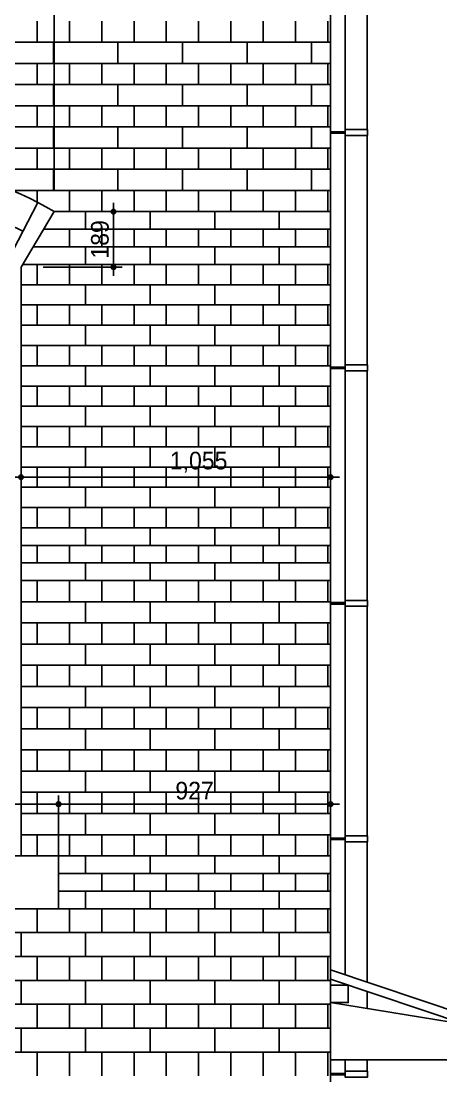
# Model space of a CAD drawing. Extents: x 194806 to 207421, y -159029 to -150119.
# Drawn here: x 201784 to 203214, y -155726 to -152133 of the extents above; entities that cross this region are included whole.
import ezdxf

# ---------------------------------------------------------------- set-up
doc = ezdxf.new("R2010")
doc.units = 0
doc.header["$LTSCALE"] = 50
doc.header["$MEASUREMENT"] = 0
doc.header["$PDMODE"] = 35
doc.header["$PDSIZE"] = -10
doc.layers.get('0').update_dxf_attribs({"linetype": 'CONTINUOUS'})
doc.layers.get('DEFPOINTS').update_dxf_attribs({"linetype": 'CONTINUOUS'})
for name, color, linetype in [('ele-3', 6, 'CONTINUOUS'), ('h', 5, 'CONTINUOUS'), ('HAT', 5, 'CONTINUOUS'), ('HATCH', 5, 'CONTINUOUS'), ('WID', 4, 'CONTINUOUS')]:
    doc.layers.add(name, color=color, linetype=linetype)
doc.styles.add('현창', font='HYWULM_0.TTF')
doc.dimstyles.new('ISO-25', dxfattribs={"dimscale": 20, "dimtxt": 4, "dimasz": 1, "dimexe": 2, "dimexo": 5, "dimtad": 1, "dimlunit": 6, "dimtxsty": '현창', "dimblk": 'DIMDOT', "dimcen": 2.5, "dimadec": 0, "dimazin": 0, "dimtfac": 1, "dimtmove": 0, "dimatfit": 3, "dimldrblk": 'DIMDOT', "dimfxl": 1, "dimarcsym": 0})

# ---------------------------------------------------------------- blocks, each defined once
blk = doc.blocks.new('DIMDOT')
at = {"linetype": 'Continuous'}
blk.add_line((-2, 0), (2, 0), dxfattribs=at)
for radius in [0.5, 0.25]:
    blk.add_circle((0, 0), radius, dxfattribs=at)
blk = doc.blocks.new('*D14')
at = {"color": 0, "lineweight": -2}
for p, q in [((200726.2, -152707.3), (200726.2, -152023.8)), ((201896.2, -152707.3), (201896.2, -152023.8)), ((201881.2, -152053.8), (200741.2, -152053.8))]:
    blk.add_line(p, q, dxfattribs=at)
at = {"layer": 'DEFPOINTS', "color": 0}
for p in [(200726.2, -152053.8), (200726.2, -152782.3), (201896.2, -152782.3)]:
    blk.add_point(p, dxfattribs=at)
at = {"color": 0, "lineweight": -2, "xscale": 15, "yscale": 15, "zscale": 15, "rotation": 180}
blk.add_blockref('DIMDOT', (200726.2, -152053.8), dxfattribs=at)
at = {"color": 0, "lineweight": -2, "xscale": 15, "yscale": 15, "zscale": 15}
blk.add_blockref('DIMDOT', (201896.2, -152053.8), dxfattribs=at)
at = {"color": 0, "insert": (201353.5, -152003), "char_height": 60, "attachment_point": 5, "style": '현창'}
blk.add_mtext('1,170', dxfattribs=at)
blk = doc.blocks.new('*D18')
at = {"color": 0, "lineweight": -2}
for p, q in [((201971.2, -152782.3), (202128.7, -152782.3)), ((202098.7, -152956.3), (202098.7, -152797.3)), ((201858.7, -152971.3), (202128.7, -152971.3))]:
    blk.add_line(p, q, dxfattribs=at)
at = {"layer": 'DEFPOINTS', "color": 0}
for p in [(201896.2, -152782.3), (202098.7, -152782.3), (201783.7, -152971.3)]:
    blk.add_point(p, dxfattribs=at)
at = {"color": 0, "lineweight": -2, "xscale": 15, "yscale": 15, "zscale": 15}
for p, rotation in [((202098.7, -152782.3), 90), ((202098.7, -152971.3), 270)]:
    blk.add_blockref('DIMDOT', p, dxfattribs=dict(at, rotation=rotation))
at = {"color": 0, "insert": (202052.5, -152876.8), "char_height": 60, "attachment_point": 5, "rotation": 90, "style": '현창'}
blk.add_mtext('189', dxfattribs=at)
blk = doc.blocks.new('*D19')
at = {"color": 0, "lineweight": -2}
for p, q in [((200711.2, -155081.3), (200711.2, -154770.3)), ((201911.2, -155081.3), (201911.2, -154770.3)), ((201896.2, -154800.3), (200726.2, -154800.3))]:
    blk.add_line(p, q, dxfattribs=at)
at = {"layer": 'DEFPOINTS', "color": 0}
for p in [(200711.2, -154800.3), (200711.2, -155156.3), (201911.2, -155156.3)]:
    blk.add_point(p, dxfattribs=at)
at = {"color": 0, "lineweight": -2, "xscale": 15, "yscale": 15, "zscale": 15, "rotation": 180}
blk.add_blockref('DIMDOT', (200711.2, -154800.3), dxfattribs=at)
at = {"color": 0, "lineweight": -2, "xscale": 15, "yscale": 15, "zscale": 15}
blk.add_blockref('DIMDOT', (201911.2, -154800.3), dxfattribs=at)
at = {"color": 0, "insert": (201311.2, -154749.5), "char_height": 60, "attachment_point": 5, "style": '현창'}
blk.add_mtext('1,200', dxfattribs=at)
blk = doc.blocks.new('*D31')
at = {"color": 0, "lineweight": -2}
for p, q in [((201896.2, -152707.3), (201896.2, -152023.8)), ((202838.2, -152707.3), (202838.2, -152023.8)), ((202823.2, -152053.8), (201911.2, -152053.8))]:
    blk.add_line(p, q, dxfattribs=at)
at = {"layer": 'DEFPOINTS', "color": 0}
for p in [(201896.2, -152053.8), (201896.2, -152782.3), (202838.2, -152782.3)]:
    blk.add_point(p, dxfattribs=at)
at = {"color": 0, "lineweight": -2, "xscale": 15, "yscale": 15, "zscale": 15, "rotation": 180}
blk.add_blockref('DIMDOT', (201896.2, -152053.8), dxfattribs=at)
at = {"color": 0, "lineweight": -2, "xscale": 15, "yscale": 15, "zscale": 15}
blk.add_blockref('DIMDOT', (202838.2, -152053.8), dxfattribs=at)
at = {"color": 0, "insert": (202366.5, -152008.1), "char_height": 60, "attachment_point": 5, "style": '현창'}
blk.add_mtext('942', dxfattribs=at)
blk = doc.blocks.new('*D32')
at = {"color": 0, "lineweight": -2}
for p, q in [((201783.7, -153783.9), (201783.7, -153656.5)), ((202823.7, -153686.5), (201798.7, -153686.5)), ((202838.7, -153783.9), (202838.7, -153656.5))]:
    blk.add_line(p, q, dxfattribs=at)
at = {"layer": 'DEFPOINTS', "color": 0}
for p in [(201783.7, -153686.5), (201783.7, -153858.9), (202838.7, -153858.9)]:
    blk.add_point(p, dxfattribs=at)
at = {"color": 0, "lineweight": -2, "xscale": 15, "yscale": 15, "zscale": 15, "rotation": 180}
blk.add_blockref('DIMDOT', (201783.7, -153686.5), dxfattribs=at)
at = {"color": 0, "lineweight": -2, "xscale": 15, "yscale": 15, "zscale": 15}
blk.add_blockref('DIMDOT', (202838.7, -153686.5), dxfattribs=at)
at = {"color": 0, "insert": (202388.7, -153635.7), "char_height": 60, "attachment_point": 5, "style": '현창'}
blk.add_mtext('1,055', dxfattribs=at)
blk = doc.blocks.new('*D35')
at = {"color": 0, "lineweight": -2}
for p, q in [((201911.7, -154901.3), (201911.7, -154770.3)), ((202838.7, -154901.3), (202838.7, -154770.3)), ((202823.7, -154800.3), (201926.7, -154800.3))]:
    blk.add_line(p, q, dxfattribs=at)
at = {"layer": 'DEFPOINTS', "color": 0}
for p in [(201911.7, -154800.3), (201911.7, -154976.3), (202838.7, -154976.3)]:
    blk.add_point(p, dxfattribs=at)
at = {"color": 0, "lineweight": -2, "xscale": 15, "yscale": 15, "zscale": 15, "rotation": 180}
blk.add_blockref('DIMDOT', (201911.7, -154800.3), dxfattribs=at)
at = {"color": 0, "lineweight": -2, "xscale": 15, "yscale": 15, "zscale": 15}
blk.add_blockref('DIMDOT', (202838.7, -154800.3), dxfattribs=at)
at = {"color": 0, "insert": (202374.9, -154754.6), "char_height": 60, "attachment_point": 5, "style": '현창'}
blk.add_mtext('927', dxfattribs=at)
blk = doc.blocks.new('*D49')
at = {"color": 0, "lineweight": -2}
for p, q in [((199636.2, -152707.3), (199636.2, -151828)), ((202838.2, -152707.3), (202838.2, -151828)), ((202823.2, -151858), (199651.2, -151858))]:
    blk.add_line(p, q, dxfattribs=at)
at = {"layer": 'DEFPOINTS', "color": 0}
for p in [(199636.2, -151858), (199636.2, -152782.3), (202838.2, -152782.3)]:
    blk.add_point(p, dxfattribs=at)
at = {"color": 0, "lineweight": -2, "xscale": 15, "yscale": 15, "zscale": 15, "rotation": 180}
blk.add_blockref('DIMDOT', (199636.2, -151858), dxfattribs=at)
at = {"color": 0, "lineweight": -2, "xscale": 15, "yscale": 15, "zscale": 15}
blk.add_blockref('DIMDOT', (202838.2, -151858), dxfattribs=at)
at = {"color": 0, "insert": (201367.6, -151807.2), "char_height": 60, "attachment_point": 5, "style": '현창'}
blk.add_mtext('3,202', dxfattribs=at)

msp = doc.modelspace()

# ---------------------------------------------------------------- linework, layer by layer
at = {"layer": 'ele-3'}
for p, q in [((201896.191, -152782.266), (202838.651, -152782.266)), ((202838.651, -152842.266), (201860.471, -152842.266)), ((202838.651, -152902.266), (201824.751, -152902.266)), ((201789.031, -152962.266), (202838.651, -152962.266)), ((202838.651, -153858.881), (201783.651, -153858.881)), ((202838.651, -153918.881), (201783.651, -153918.881)), ((202838.651, -153978.881), (201783.651, -153978.881)), ((202838.651, -154038.881), (201783.651, -154038.881)), ((201911.151, -154976.303), (202838.651, -154976.303)), ((202838.651, -155036.303), (201911.151, -155036.303)), ((202838.651, -155096.303), (201911.151, -155096.303)), ((201911.151, -155156.303), (202838.651, -155156.303))]:
    msp.add_line(p, q, dxfattribs=at)
for points in [[(202003.651, -152842.266), (202003.651, -152782.266)], [(202223.651, -152842.266), (202223.651, -152782.266)], [(202443.651, -152842.266), (202443.651, -152782.266)], [(202663.651, -152842.266), (202663.651, -152782.266)], [(201948.651, -152902.266), (201948.651, -152842.266)], [(202058.651, -152902.266), (202058.651, -152842.266)], [(202168.651, -152902.266), (202168.651, -152842.266)], [(202278.651, -152902.266), (202278.651, -152842.266)], [(202388.651, -152902.266), (202388.651, -152842.266)], [(202498.651, -152902.266), (202498.651, -152842.266)], [(202608.651, -152902.266), (202608.651, -152842.266)], [(202718.651, -152902.266), (202718.651, -152842.266)], [(202828.651, -152902.266), (202828.651, -152842.266)], [(202003.651, -152962.266), (202003.651, -152902.266)], [(202223.651, -152962.266), (202223.651, -152902.266)], [(202443.651, -152962.266), (202443.651, -152902.266)], [(202663.651, -152962.266), (202663.651, -152902.266)], [(202003.651, -153918.881), (202003.651, -153858.881)], [(202223.651, -153918.881), (202223.651, -153858.881)], [(202443.651, -153918.881), (202443.651, -153858.881)], [(202663.651, -153918.881), (202663.651, -153858.881)], [(201838.651, -153978.881), (201838.651, -153918.881)], [(201948.651, -153978.881), (201948.651, -153918.881)], [(202058.651, -153978.881), (202058.651, -153918.881)], [(202168.651, -153978.881), (202168.651, -153918.881)], [(202278.651, -153978.881), (202278.651, -153918.881)], [(202388.651, -153978.881), (202388.651, -153918.881)], [(202498.651, -153978.881), (202498.651, -153918.881)], [(202608.651, -153978.881), (202608.651, -153918.881)], [(202718.651, -153978.881), (202718.651, -153918.881)], [(202828.651, -153978.881), (202828.651, -153918.881)], [(202003.651, -154038.881), (202003.651, -153978.881)], [(202223.651, -154038.881), (202223.651, -153978.881)], [(202443.651, -154038.881), (202443.651, -153978.881)], [(202663.651, -154038.881), (202663.651, -153978.881)], [(202003.651, -155036.303), (202003.651, -154976.303)], [(202223.651, -155036.303), (202223.651, -154976.303)], [(202443.651, -155036.303), (202443.651, -154976.303)], [(202663.651, -155036.303), (202663.651, -154976.303)], [(202058.651, -155096.303), (202058.651, -155036.303)], [(202168.651, -155096.303), (202168.651, -155036.303)], [(202278.651, -155096.303), (202278.651, -155036.303)], [(202388.651, -155096.303), (202388.651, -155036.303)], [(202498.651, -155096.303), (202498.651, -155036.303)], [(202608.651, -155096.303), (202608.651, -155036.303)], [(202718.651, -155096.303), (202718.651, -155036.303)], [(202828.651, -155096.303), (202828.651, -155036.303)], [(202003.651, -155156.303), (202003.651, -155096.303)], [(202223.651, -155156.303), (202223.651, -155096.303)], [(202443.651, -155156.303), (202443.651, -155096.303)], [(202663.651, -155156.303), (202663.651, -155096.303)]]:
    msp.add_lwpolyline(points, dxfattribs=at)
at = {"layer": 'h'}
for p, q in [((198248.391, -152205.391), (202838.651, -152205.391)), ((198248.391, -152277.501), (202838.651, -152277.501)), ((198248.391, -152349.61), (202838.651, -152349.61)), ((198248.391, -152421.719), (202838.651, -152421.719)), ((201423.425, -152493.829), (202838.651, -152493.829)), ((201418.803, -152565.938), (202838.651, -152565.938)), ((201506.139, -152638.048), (202838.651, -152638.048)), ((201753.13, -152710.157), (202838.651, -152710.157)), ((201739.338, -152946.545), (201840.512, -152751.188)), ((201789.925, -152848.867), (201738.46, -152823.76)), ((201783.651, -153031.233), (202838.651, -153031.233)), ((201783.651, -153100.204), (202838.651, -153100.204)), ((201783.651, -153169.175), (202838.651, -153169.175)), ((201783.651, -153238.145), (202838.651, -153238.145)), ((201783.651, -153307.116), (202838.651, -153307.116)), ((201783.651, -153376.087), (202838.651, -153376.087)), ((201783.651, -153445.057), (202838.651, -153445.057)), ((201783.651, -153514.028), (202838.651, -153514.028)), ((201783.651, -153582.999), (202838.651, -153582.999)), ((201783.651, -153651.969), (202838.651, -153651.969)), ((201783.651, -153720.94), (202838.651, -153720.94)), ((201783.651, -153789.911), (202838.651, -153789.911)), ((201783.651, -154110.991), (202838.651, -154110.991)), ((201783.651, -154183.1), (202838.651, -154183.1)), ((201783.651, -154255.209), (202838.651, -154255.209)), ((201783.651, -154327.319), (202838.651, -154327.319)), ((201783.651, -154399.428), (202838.651, -154399.428)), ((201783.651, -154471.537), (202838.651, -154471.537)), ((201783.651, -154543.647), (202838.651, -154543.647)), ((201783.651, -154615.756), (202838.651, -154615.756)), ((201783.651, -154687.866), (202838.651, -154687.866)), ((201783.651, -154759.975), (202838.651, -154759.975)), ((201783.651, -154832.084), (202838.651, -154832.084)), ((201783.651, -154904.194), (202838.651, -154904.194)), ((202838.651, -155237.655), (198248.391, -155237.655)), ((202838.651, -155319.007), (198248.391, -155319.007)), ((202838.651, -155400.36), (198248.391, -155400.36)), ((202838.651, -155481.712), (198248.391, -155481.712)), ((202838.651, -155563.064), (198248.391, -155563.064)), ((202838.651, -155644.416), (198248.391, -155644.416))]:
    msp.add_line(p, q, dxfattribs=at)
for points in [[(202838.651, -151508.881), (202838.651, -157603.881)], [(201838.651, -152205.391), (201838.651, -152133.282)], [(201948.651, -152205.391), (201948.651, -152133.282)], [(202058.651, -152205.391), (202058.651, -152133.282)], [(202168.651, -152205.391), (202168.651, -152133.282)], [(202278.651, -152205.391), (202278.651, -152133.282)], [(202388.651, -152205.391), (202388.651, -152133.282)], [(202498.651, -152205.391), (202498.651, -152133.282)], [(202608.651, -152205.391), (202608.651, -152133.282)], [(202718.651, -152205.391), (202718.651, -152133.282)], [(202828.651, -152205.391), (202828.651, -152133.282)], [(201893.651, -152277.501), (201893.651, -152205.391)], [(202113.651, -152277.501), (202113.651, -152205.391)], [(202333.651, -152277.501), (202333.651, -152205.391)], [(202553.651, -152277.501), (202553.651, -152205.391)], [(202773.651, -152277.501), (202773.651, -152205.391)], [(201838.651, -152349.61), (201838.651, -152277.501)], [(201948.651, -152349.61), (201948.651, -152277.501)], [(202058.651, -152349.61), (202058.651, -152277.501)], [(202168.651, -152349.61), (202168.651, -152277.501)], [(202278.651, -152349.61), (202278.651, -152277.501)], [(202388.651, -152349.61), (202388.651, -152277.501)], [(202498.651, -152349.61), (202498.651, -152277.501)], [(202608.651, -152349.61), (202608.651, -152277.501)], [(202718.651, -152349.61), (202718.651, -152277.501)], [(202828.651, -152349.61), (202828.651, -152277.501)], [(201893.651, -152421.719), (201893.651, -152349.61)], [(202113.651, -152421.719), (202113.651, -152349.61)], [(202333.651, -152421.719), (202333.651, -152349.61)], [(202553.651, -152421.719), (202553.651, -152349.61)], [(202773.651, -152421.719), (202773.651, -152349.61)], [(201838.651, -152493.829), (201838.651, -152421.719)], [(201948.651, -152493.829), (201948.651, -152421.719)], [(202058.651, -152493.829), (202058.651, -152421.719)], [(202168.651, -152493.829), (202168.651, -152421.719)], [(202278.651, -152493.829), (202278.651, -152421.719)], [(202388.651, -152493.829), (202388.651, -152421.719)], [(202498.651, -152493.829), (202498.651, -152421.719)], [(202608.651, -152493.829), (202608.651, -152421.719)], [(202718.651, -152493.829), (202718.651, -152421.719)], [(202828.651, -152493.829), (202828.651, -152421.719)], [(201893.651, -152565.938), (201893.651, -152493.829)], [(202113.651, -152565.938), (202113.651, -152493.829)], [(202333.651, -152565.938), (202333.651, -152493.829)], [(202553.651, -152565.938), (202553.651, -152493.829)], [(202773.651, -152565.938), (202773.651, -152493.829)], [(201838.651, -152638.048), (201838.651, -152565.938)], [(201948.651, -152638.048), (201948.651, -152565.938)], [(202058.651, -152638.048), (202058.651, -152565.938)], [(202168.651, -152638.048), (202168.651, -152565.938)], [(202278.651, -152638.048), (202278.651, -152565.938)], [(202388.651, -152638.048), (202388.651, -152565.938)], [(202498.651, -152638.048), (202498.651, -152565.938)], [(202608.651, -152638.048), (202608.651, -152565.938)], [(202718.651, -152638.048), (202718.651, -152565.938)], [(202828.651, -152638.048), (202828.651, -152565.938)], [(201893.651, -152710.157), (201893.651, -152638.048)], [(202113.651, -152710.157), (202113.651, -152638.048)], [(202333.651, -152710.157), (202333.651, -152638.048)], [(202553.651, -152710.157), (202553.651, -152638.048)], [(202773.651, -152710.157), (202773.651, -152638.048)], [(201838.651, -152750.219), (201838.651, -152710.157)], [(201948.651, -152782.266), (201948.651, -152710.157)], [(202058.651, -152782.266), (202058.651, -152710.157)], [(202168.651, -152782.266), (202168.651, -152710.157)], [(202278.651, -152782.266), (202278.651, -152710.157)], [(202388.651, -152782.266), (202388.651, -152710.157)], [(202498.651, -152782.266), (202498.651, -152710.157)], [(202608.651, -152782.266), (202608.651, -152710.157)], [(202718.651, -152782.266), (202718.651, -152710.157)], [(202828.651, -152782.266), (202828.651, -152710.157)], [(201838.651, -153031.233), (201838.651, -152962.266)], [(201948.651, -153031.233), (201948.651, -152962.266)], [(202058.651, -153031.233), (202058.651, -152962.266)], [(202168.651, -153031.233), (202168.651, -152962.266)], [(202278.651, -153031.233), (202278.651, -152962.266)], [(202388.651, -153031.233), (202388.651, -152962.266)], [(202498.651, -153031.233), (202498.651, -152962.266)], [(202608.651, -153031.233), (202608.651, -152962.266)], [(202718.651, -153031.233), (202718.651, -152962.266)], [(202828.651, -153031.233), (202828.651, -152962.266)], [(202003.651, -153100.2), (202003.651, -153031.233)], [(202223.651, -153100.2), (202223.651, -153031.233)], [(202443.651, -153100.2), (202443.651, -153031.233)], [(202663.651, -153100.2), (202663.651, -153031.233)], [(201838.651, -153169.171), (201838.651, -153100.204)], [(201948.651, -153169.171), (201948.651, -153100.204)], [(202058.651, -153169.171), (202058.651, -153100.204)], [(202168.651, -153169.171), (202168.651, -153100.204)], [(202278.651, -153169.171), (202278.651, -153100.204)], [(202388.651, -153169.171), (202388.651, -153100.204)], [(202498.651, -153169.171), (202498.651, -153100.204)], [(202608.651, -153169.171), (202608.651, -153100.204)], [(202718.651, -153169.171), (202718.651, -153100.204)], [(202828.651, -153169.171), (202828.651, -153100.204)], [(202003.651, -153238.138), (202003.651, -153169.171)], [(202223.651, -153238.138), (202223.651, -153169.171)], [(202443.651, -153238.138), (202443.651, -153169.171)], [(202663.651, -153238.138), (202663.651, -153169.171)], [(201838.651, -153307.112), (201838.651, -153238.145)], [(201948.651, -153307.112), (201948.651, -153238.145)], [(202058.651, -153307.112), (202058.651, -153238.145)], [(202168.651, -153307.112), (202168.651, -153238.145)], [(202278.651, -153307.112), (202278.651, -153238.145)], [(202388.651, -153307.112), (202388.651, -153238.145)], [(202498.651, -153307.112), (202498.651, -153238.145)], [(202608.651, -153307.112), (202608.651, -153238.145)], [(202718.651, -153307.112), (202718.651, -153238.145)], [(202828.651, -153307.112), (202828.651, -153238.145)], [(202003.651, -153376.079), (202003.651, -153307.112)], [(202223.651, -153376.079), (202223.651, -153307.112)], [(202443.651, -153376.079), (202443.651, -153307.112)], [(202663.651, -153376.079), (202663.651, -153307.112)], [(201838.651, -153445.054), (201838.651, -153376.087)], [(201948.651, -153445.054), (201948.651, -153376.087)], [(202058.651, -153445.054), (202058.651, -153376.087)], [(202168.651, -153445.054), (202168.651, -153376.087)], [(202278.651, -153445.054), (202278.651, -153376.087)], [(202388.651, -153445.054), (202388.651, -153376.087)], [(202498.651, -153445.054), (202498.651, -153376.087)], [(202608.651, -153445.054), (202608.651, -153376.087)], [(202718.651, -153445.054), (202718.651, -153376.087)], [(202828.651, -153445.054), (202828.651, -153376.087)], [(202003.651, -153514.021), (202003.651, -153445.054)], [(202223.651, -153514.021), (202223.651, -153445.054)], [(202443.651, -153514.021), (202443.651, -153445.054)], [(202663.651, -153514.021), (202663.651, -153445.054)], [(201838.651, -153582.995), (201838.651, -153514.028)], [(201948.651, -153582.995), (201948.651, -153514.028)], [(202058.651, -153582.995), (202058.651, -153514.028)], [(202168.651, -153582.995), (202168.651, -153514.028)], [(202278.651, -153582.995), (202278.651, -153514.028)], [(202388.651, -153582.995), (202388.651, -153514.028)], [(202498.651, -153582.995), (202498.651, -153514.028)], [(202608.651, -153582.995), (202608.651, -153514.028)], [(202718.651, -153582.995), (202718.651, -153514.028)], [(202828.651, -153582.995), (202828.651, -153514.028)], [(202003.651, -153651.962), (202003.651, -153582.995)], [(202223.651, -153651.962), (202223.651, -153582.995)], [(202443.651, -153651.962), (202443.651, -153582.995)], [(202663.651, -153651.962), (202663.651, -153582.995)], [(201838.651, -153720.936), (201838.651, -153651.969)], [(201948.651, -153720.936), (201948.651, -153651.969)], [(202058.651, -153720.936), (202058.651, -153651.969)], [(202168.651, -153720.936), (202168.651, -153651.969)], [(202278.651, -153720.936), (202278.651, -153651.969)], [(202388.651, -153720.936), (202388.651, -153651.969)], [(202498.651, -153720.936), (202498.651, -153651.969)], [(202608.651, -153720.936), (202608.651, -153651.969)], [(202718.651, -153720.936), (202718.651, -153651.969)], [(202828.651, -153720.936), (202828.651, -153651.969)], [(202003.651, -153789.903), (202003.651, -153720.936)], [(202223.651, -153789.903), (202223.651, -153720.936)], [(202443.651, -153789.903), (202443.651, -153720.936)], [(202663.651, -153789.903), (202663.651, -153720.936)], [(201838.651, -153858.878), (201838.651, -153789.911)], [(201948.651, -153858.878), (201948.651, -153789.911)], [(202058.651, -153858.878), (202058.651, -153789.911)], [(202168.651, -153858.878), (202168.651, -153789.911)], [(202278.651, -153858.878), (202278.651, -153789.911)], [(202388.651, -153858.878), (202388.651, -153789.911)], [(202498.651, -153858.878), (202498.651, -153789.911)], [(202608.651, -153858.878), (202608.651, -153789.911)], [(202718.651, -153858.878), (202718.651, -153789.911)], [(202828.651, -153858.878), (202828.651, -153789.911)], [(201838.651, -154110.991), (201838.651, -154038.881)], [(201948.651, -154110.991), (201948.651, -154038.881)], [(202058.651, -154110.991), (202058.651, -154038.881)], [(202168.651, -154110.991), (202168.651, -154038.881)], [(202278.651, -154110.991), (202278.651, -154038.881)], [(202388.651, -154110.991), (202388.651, -154038.881)], [(202498.651, -154110.991), (202498.651, -154038.881)], [(202608.651, -154110.991), (202608.651, -154038.881)], [(202718.651, -154110.991), (202718.651, -154038.881)], [(202828.651, -154110.991), (202828.651, -154038.881)], [(202003.651, -154183.1), (202003.651, -154110.991)], [(202223.651, -154183.1), (202223.651, -154110.991)], [(202443.651, -154183.1), (202443.651, -154110.991)], [(202663.651, -154183.1), (202663.651, -154110.991)], [(201838.651, -154255.209), (201838.651, -154183.1)], [(201948.651, -154255.209), (201948.651, -154183.1)], [(202058.651, -154255.209), (202058.651, -154183.1)], [(202168.651, -154255.209), (202168.651, -154183.1)], [(202278.651, -154255.209), (202278.651, -154183.1)], [(202388.651, -154255.209), (202388.651, -154183.1)], [(202498.651, -154255.209), (202498.651, -154183.1)], [(202608.651, -154255.209), (202608.651, -154183.1)], [(202718.651, -154255.209), (202718.651, -154183.1)], [(202828.651, -154255.209), (202828.651, -154183.1)], [(202003.651, -154327.319), (202003.651, -154255.209)], [(202223.651, -154327.319), (202223.651, -154255.209)], [(202443.651, -154327.319), (202443.651, -154255.209)], [(202663.651, -154327.319), (202663.651, -154255.209)], [(201838.651, -154399.428), (201838.651, -154327.319)], [(201948.651, -154399.428), (201948.651, -154327.319)], [(202058.651, -154399.428), (202058.651, -154327.319)], [(202168.651, -154399.428), (202168.651, -154327.319)], [(202278.651, -154399.428), (202278.651, -154327.319)], [(202388.651, -154399.428), (202388.651, -154327.319)], [(202498.651, -154399.428), (202498.651, -154327.319)], [(202608.651, -154399.428), (202608.651, -154327.319)], [(202718.651, -154399.428), (202718.651, -154327.319)], [(202828.651, -154399.428), (202828.651, -154327.319)], [(202003.651, -154471.537), (202003.651, -154399.428)], [(202223.651, -154471.537), (202223.651, -154399.428)], [(202443.651, -154471.537), (202443.651, -154399.428)], [(202663.651, -154471.537), (202663.651, -154399.428)], [(201838.651, -154543.647), (201838.651, -154471.537)], [(201948.651, -154543.647), (201948.651, -154471.537)], [(202058.651, -154543.647), (202058.651, -154471.537)], [(202168.651, -154543.647), (202168.651, -154471.537)], [(202278.651, -154543.647), (202278.651, -154471.537)], [(202388.651, -154543.647), (202388.651, -154471.537)], [(202498.651, -154543.647), (202498.651, -154471.537)], [(202608.651, -154543.647), (202608.651, -154471.537)], [(202718.651, -154543.647), (202718.651, -154471.537)], [(202828.651, -154543.647), (202828.651, -154471.537)], [(202003.651, -154615.756), (202003.651, -154543.647)], [(202223.651, -154615.756), (202223.651, -154543.647)], [(202443.651, -154615.756), (202443.651, -154543.647)], [(202663.651, -154615.756), (202663.651, -154543.647)], [(201838.651, -154687.866), (201838.651, -154615.756)], [(201948.651, -154687.866), (201948.651, -154615.756)], [(202058.651, -154687.866), (202058.651, -154615.756)], [(202168.651, -154687.866), (202168.651, -154615.756)], [(202278.651, -154687.866), (202278.651, -154615.756)], [(202388.651, -154687.866), (202388.651, -154615.756)], [(202498.651, -154687.866), (202498.651, -154615.756)], [(202608.651, -154687.866), (202608.651, -154615.756)], [(202718.651, -154687.866), (202718.651, -154615.756)], [(202828.651, -154687.866), (202828.651, -154615.756)], [(202003.651, -154759.975), (202003.651, -154687.866)], [(202223.651, -154759.975), (202223.651, -154687.866)], [(202443.651, -154759.975), (202443.651, -154687.866)], [(202663.651, -154759.975), (202663.651, -154687.866)], [(201838.651, -154832.084), (201838.651, -154759.975)], [(201948.651, -154832.084), (201948.651, -154759.975)], [(202058.651, -154832.084), (202058.651, -154759.975)], [(202168.651, -154832.084), (202168.651, -154759.975)], [(202278.651, -154832.084), (202278.651, -154759.975)], [(202388.651, -154832.084), (202388.651, -154759.975)], [(202498.651, -154832.084), (202498.651, -154759.975)], [(202608.651, -154832.084), (202608.651, -154759.975)], [(202718.651, -154832.084), (202718.651, -154759.975)], [(202828.651, -154832.084), (202828.651, -154759.975)], [(202003.651, -154904.194), (202003.651, -154832.084)], [(202223.651, -154904.194), (202223.651, -154832.084)], [(202443.651, -154904.194), (202443.651, -154832.084)], [(202663.651, -154904.194), (202663.651, -154832.084)], [(201838.651, -154976.303), (201838.651, -154904.194)], [(201948.651, -154976.303), (201948.651, -154904.194)], [(202058.651, -154976.303), (202058.651, -154904.194)], [(202168.651, -154976.303), (202168.651, -154904.194)], [(202278.651, -154976.303), (202278.651, -154904.194)], [(202388.651, -154976.303), (202388.651, -154904.194)], [(202498.651, -154976.303), (202498.651, -154904.194)], [(202608.651, -154976.303), (202608.651, -154904.194)], [(202718.651, -154976.303), (202718.651, -154904.194)], [(202828.651, -154976.303), (202828.651, -154904.194)], [(201838.651, -155237.655), (201838.651, -155156.303)], [(201948.651, -155237.655), (201948.651, -155156.303)], [(202058.651, -155237.655), (202058.651, -155156.303)], [(202168.651, -155237.655), (202168.651, -155156.303)], [(202278.651, -155237.655), (202278.651, -155156.303)], [(202388.651, -155237.655), (202388.651, -155156.303)], [(202498.651, -155237.655), (202498.651, -155156.303)], [(202608.651, -155237.655), (202608.651, -155156.303)], [(202718.651, -155237.655), (202718.651, -155156.303)], [(202828.651, -155237.655), (202828.651, -155156.303)], [(201783.651, -155319.007), (201783.651, -155237.655)], [(202003.651, -155319.007), (202003.651, -155237.655)], [(202223.651, -155319.007), (202223.651, -155237.655)], [(202443.651, -155319.007), (202443.651, -155237.655)], [(202663.651, -155319.007), (202663.651, -155237.655)], [(201838.651, -155400.36), (201838.651, -155319.007)], [(201948.651, -155400.36), (201948.651, -155319.007)], [(202058.651, -155400.36), (202058.651, -155319.007)], [(202168.651, -155400.36), (202168.651, -155319.007)], [(202278.651, -155400.36), (202278.651, -155319.007)], [(202388.651, -155400.36), (202388.651, -155319.007)], [(202498.651, -155400.36), (202498.651, -155319.007)], [(202608.651, -155400.36), (202608.651, -155319.007)], [(202718.651, -155400.36), (202718.651, -155319.007)], [(202828.651, -155400.36), (202828.651, -155319.007)], [(201783.651, -155481.712), (201783.651, -155400.36)], [(202003.651, -155481.712), (202003.651, -155400.36)], [(202223.651, -155481.712), (202223.651, -155400.36)], [(202443.651, -155481.712), (202443.651, -155400.36)], [(202663.651, -155481.712), (202663.651, -155400.36)], [(201838.651, -155563.064), (201838.651, -155481.712)], [(201948.651, -155563.064), (201948.651, -155481.712)], [(202058.651, -155563.064), (202058.651, -155481.712)], [(202168.651, -155563.064), (202168.651, -155481.712)], [(202278.651, -155563.064), (202278.651, -155481.712)], [(202388.651, -155563.064), (202388.651, -155481.712)], [(202498.651, -155563.064), (202498.651, -155481.712)], [(202608.651, -155563.064), (202608.651, -155481.712)], [(202718.651, -155563.064), (202718.651, -155481.712)], [(202828.651, -155563.064), (202828.651, -155481.712)], [(201783.651, -155644.416), (201783.651, -155563.064)], [(202003.651, -155644.416), (202003.651, -155563.064)], [(202223.651, -155644.416), (202223.651, -155563.064)], [(202443.651, -155644.416), (202443.651, -155563.064)], [(202663.651, -155644.416), (202663.651, -155563.064)], [(201838.651, -155725.768), (201838.651, -155644.416)], [(201948.651, -155725.768), (201948.651, -155644.416)], [(202058.651, -155725.768), (202058.651, -155644.416)], [(202168.651, -155725.768), (202168.651, -155644.416)], [(202278.651, -155725.768), (202278.651, -155644.416)], [(202388.651, -155725.768), (202388.651, -155644.416)], [(202498.651, -155725.768), (202498.651, -155644.416)], [(202608.651, -155725.768), (202608.651, -155644.416)], [(202718.651, -155725.768), (202718.651, -155644.416)], [(202828.651, -155725.768), (202828.651, -155644.416)]]:
    msp.add_lwpolyline(points, dxfattribs=at)
at = {"layer": 'HAT'}
for p, q in [((202838.651, -155364.391), (203688.245, -155651.128)), ((202838.651, -155396.053), (203678.651, -155679.553)), ((203298.651, -155551.303), (202838.651, -155476.303)), ((202838.651, -155671.303), (203298.651, -155671.303))]:
    msp.add_line(p, q, dxfattribs=at)
msp.add_lwpolyline([(202838.651, -155416.303), (202898.651, -155416.303), (202898.651, -155476.303), (202838.651, -155476.303)], dxfattribs=at)
at = {"layer": 'HATCH'}
for p, q in [((202888.651, -152502.377), (202888.651, -151720.459)), ((202963.651, -152502.377), (202963.651, -151720.459)), ((202887.651, -152509.877), (202838.651, -152509.877)), ((202887.651, -152514.877), (202838.651, -152514.877)), ((202888.651, -153304.294), (202888.651, -152522.377)), ((202963.651, -153304.294), (202963.651, -152522.377)), ((202887.651, -153311.794), (202838.651, -153311.794)), ((202887.651, -153316.794), (202838.651, -153316.794)), ((202888.651, -154106.211), (202888.651, -153324.294)), ((202963.651, -154106.211), (202963.651, -153324.294)), ((202887.651, -154113.711), (202838.651, -154113.711)), ((202887.651, -154118.711), (202838.651, -154118.711)), ((202888.651, -154908.129), (202888.651, -154126.211)), ((202963.651, -154908.129), (202963.651, -154126.211)), ((202887.651, -154915.629), (202838.651, -154915.629)), ((202887.651, -154920.629), (202838.651, -154920.629)), ((202888.651, -155381.266), (202888.651, -154928.129)), ((202963.651, -155406.578), (202963.651, -154928.129)), ((202963.651, -155496.684), (202963.651, -155438.241)), ((202888.651, -155710.046), (202888.651, -155671.303)), ((202963.651, -155710.046), (202963.651, -155671.303)), ((202887.651, -155717.546), (202838.651, -155717.546)), ((202887.651, -155722.546), (202838.651, -155722.546))]:
    msp.add_line(p, q, dxfattribs=at)
for points in [[(202964.651, -152502.377), (202887.651, -152502.377), (202887.651, -152522.377), (202964.651, -152522.377)], [(202964.651, -153304.294), (202887.651, -153304.294), (202887.651, -153324.294), (202964.651, -153324.294)], [(202964.651, -154106.211), (202887.651, -154106.211), (202887.651, -154126.211), (202964.651, -154126.211)], [(202964.651, -154908.129), (202887.651, -154908.129), (202887.651, -154928.129), (202964.651, -154928.129)], [(202964.651, -155710.046), (202887.651, -155710.046), (202887.651, -155730.046), (202964.651, -155730.046)]]:
    msp.add_lwpolyline(points, close=True, dxfattribs=at)
at = {"layer": 'WID'}
for p, q in [((201783.651, -152971.303), (201896.191, -152782.266)), ((201783.651, -154976.303), (201783.651, -152971.303)), ((200838.651, -154976.303), (201783.651, -154976.303))]:
    msp.add_line(p, q, dxfattribs=at)
msp.add_lwpolyline([(200711.151, -154976.303), (201911.151, -154976.303), (201911.151, -155156.303), (200711.151, -155156.303)], close=True, dxfattribs=at)
msp.add_arc((201311.151, -153764.981), 1143.678, 59.233406, 84.79268, dxfattribs=at)

# ---------------------------------------------------------------- dimensions: what is measured, and where the dimension line sits
for base, p1, p2, angle, picture, middle in [((199636.191, -151858.028), (202838.191, -152782.266), (199636.191, -152782.266), 180, '*D49', (201367.562, -151858.028)), ((200726.159, -152053.815), (201896.155, -152782.251), (200726.159, -152782.346), 180, '*D14', (201353.519, -152053.815)), ((201896.191, -152053.815), (202838.191, -152782.266), (201896.191, -152782.266), 180, '*D31', (202366.501, -152053.815)), ((202098.665, -152782.266), (201783.672, -152971.269), (201896.191, -152782.266), 90, '*D18', (202098.665, -152876.785)), ((201783.651, -153686.453), (202838.651, -153858.881), (201783.651, -153858.881), 180, '*D32', (202388.651, -153686.453)), ((200711.151, -154800.251), (201911.151, -155156.303), (200711.151, -155156.303), 180, '*D19', (201311.151, -154800.251)), ((201911.651, -154800.251), (202838.651, -154976.303), (201911.651, -154976.303), 180, '*D35', (202374.901, -154800.251))]:
    dim = msp.add_linear_dim(base=base, p1=p1, p2=p2, angle=angle, dimstyle='ISO-25', override={"dimscale": 15, "dimtxt": 4, "dimasz": 1, "dimexe": 2, "dimexo": 5, "dimgap": 1, "dimlunit": 6, "dimdle": 2, "dimtix": 1})
    dim.commit()
    dim.dimension.update_dxf_attribs({"geometry": picture, "text_midpoint": middle, "dimtype": 128})

doc.saveas('drawing.dxf')
